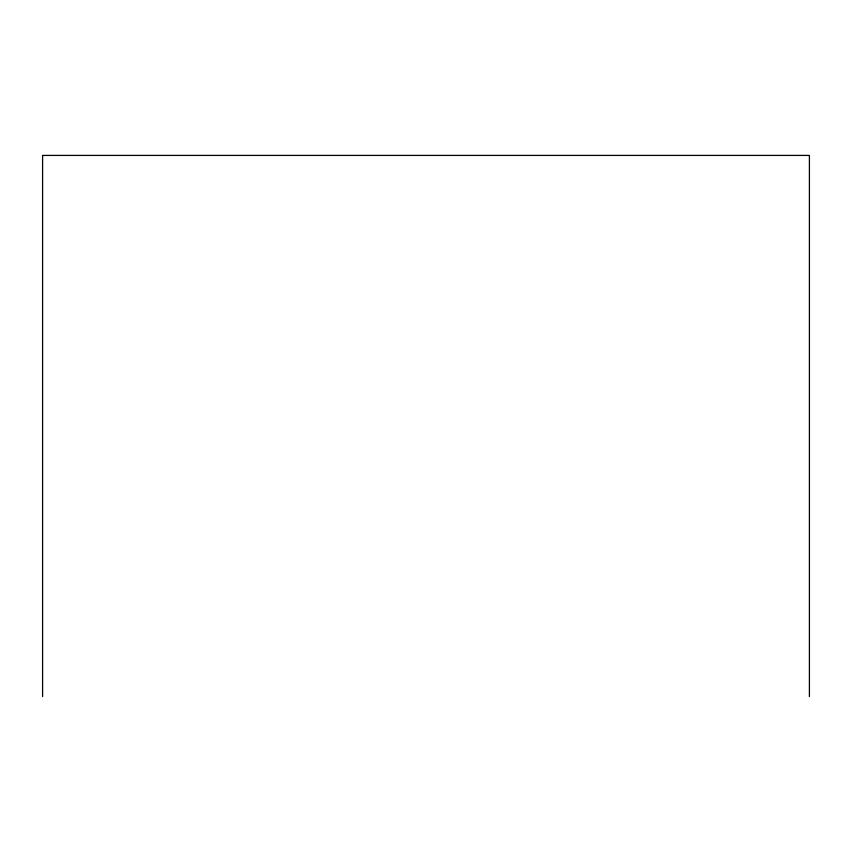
<?xml version="1.0" encoding="UTF-8"?>
<svg xmlns="http://www.w3.org/2000/svg" width="852" height="852" viewBox="0 0 852 852"><rect width="100%" height="100%" fill="white"/><g stroke="black" fill="none" stroke-linecap="round" stroke-linejoin="round"><path stroke-width="1.28" d="M809.4 696.585L809.4 155.415L42.6 155.415L42.6 696.585"/></g></svg>
